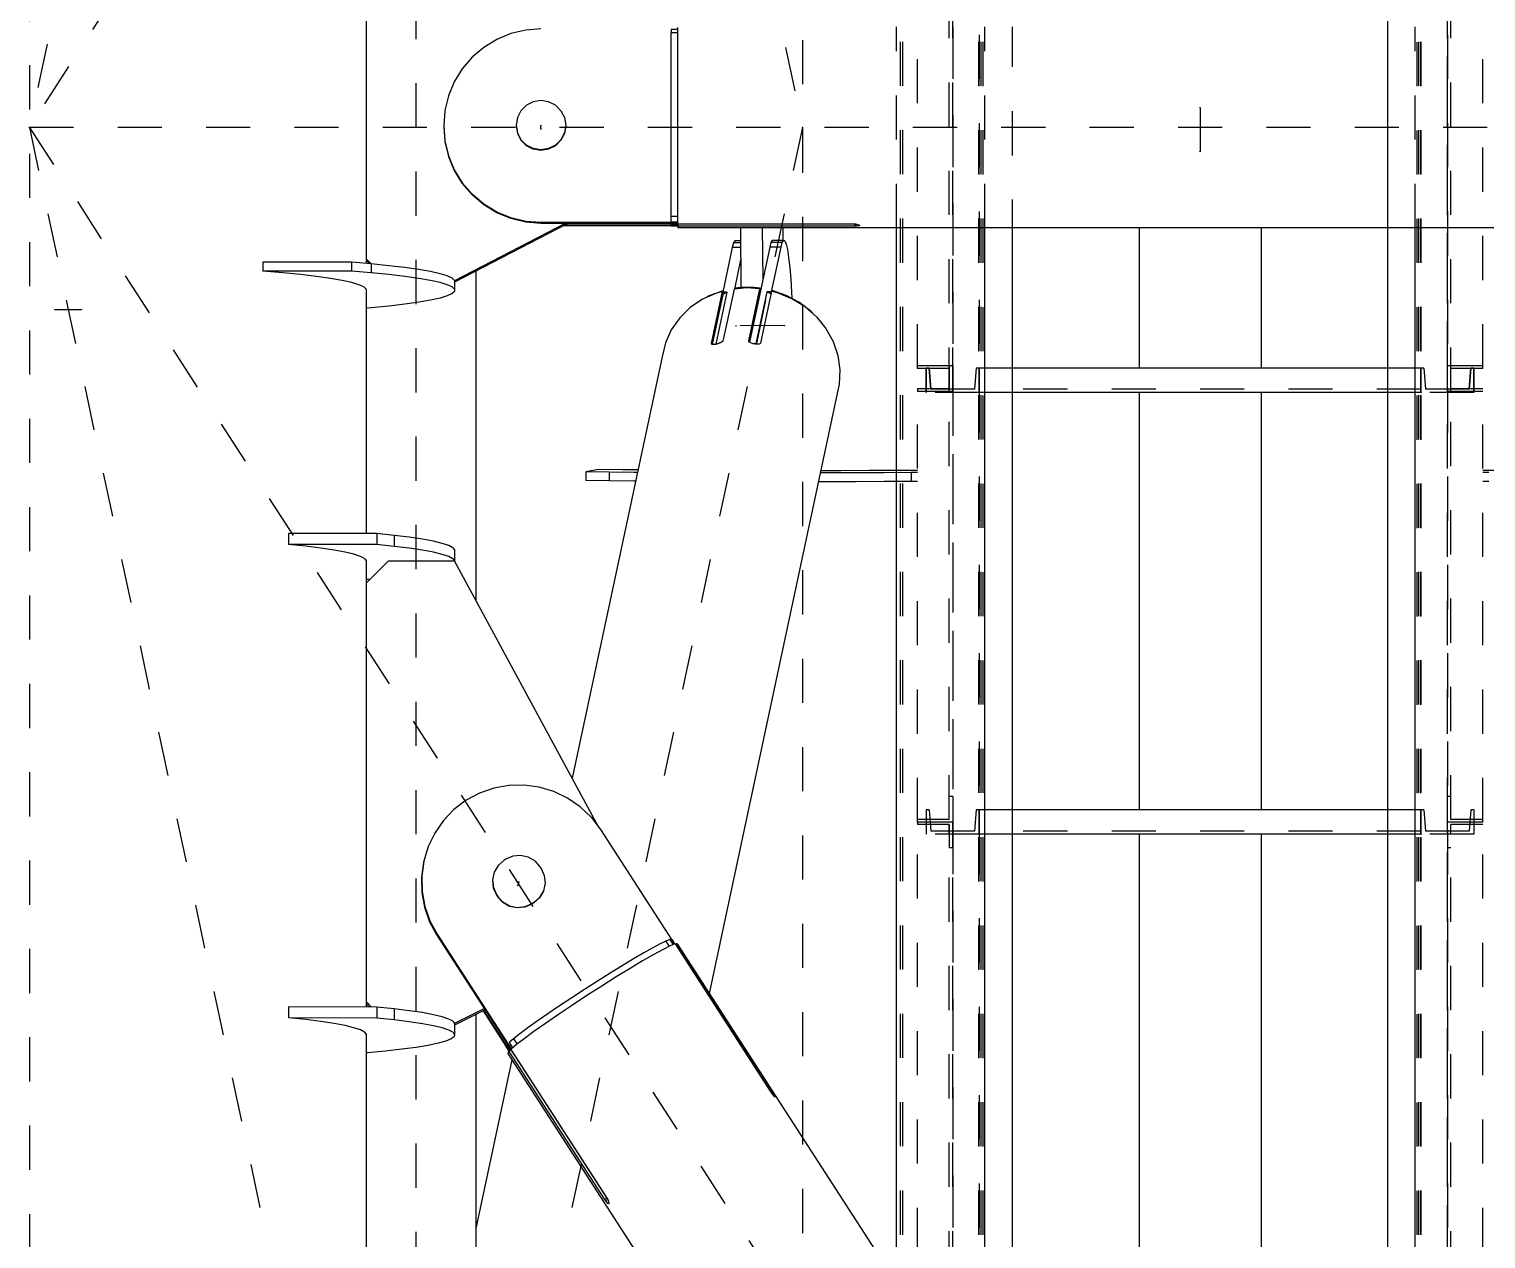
# Model space of a CAD drawing. Header units: millimetres. Extents: x 149919 to 150445, y 136651 to 136866.
# Drawn here: x 150260.213 to 150263.51, y 136780.659 to 136783.397 of the extents above; entities that cross this region are included whole.
import ezdxf

# ---------------------------------------------------------------- set-up
doc = ezdxf.new("R2010")
doc.units = ezdxf.units.MM
doc.header["$LTSCALE"] = 0.25
for name, pattern in [('CENTER', [50.8, 31.75, -6.35, 6.35, -6.35]), ('XKITLINE00', [0]), ('XKITLINE02', [4, 2, -2]), ('XKITLINE03', [6, 3, -1, 1, -1])]:
    doc.linetypes.add(name, pattern=pattern)

# ---------------------------------------------------------------- blocks, each defined once
blk = doc.blocks.new('çatıı')
at = {"color": 8, "linetype": 'CENTER'}
for p, q in [((11840, 14354.32), (11840, 12689.51)), ((11840, 14100.27), (12015, 13280.27)), ((12370, 14100.27), (11840, 13280.27)), ((11927.5, 13690.27), (11840, 13280.27)), ((11927.5, 13690.27), (11927.5, 12870.27)), ((12015, 13540.01), (12015, 12732.33)), ((12105, 13284.75), (12105, 13274.76)), ((11840, 13280.28), (12370, 13280.28)), ((12015, 13280.27), (11840, 12460.27)), ((11840, 13280.27), (12370, 12460.27)), ((11840, 13280.27), (11927.5, 12870.27)), ((11955.8, 13279.92), (11955.8, 13280.63)), ((11845.8, 13239.04), (11851.78, 13239.08)), ((12010.89, 13235.4), (11999.93, 13235.32)), ((11950.77, 13109.5), (11950.54, 13108.63))]:
    blk.add_line(p, q, dxfattribs=at)
at = {"color": 116, "linetype": 'XKITLINE02', "true_color": 0x136734}
for p, q in [((12037.16, 12049.63), (12037.16, 13721.24)), ((12037.69, 12049.63), (12037.69, 13721.24)), ((12054.93, 12049.63), (12054.93, 13721.24)), ((12055.01, 12049.6), (12055.01, 13721.24)), ((12055.46, 12049.63), (12055.46, 13721.24)), ((12055.86, 12049.6), (12055.86, 13721.24)), ((12147.49, 13257.5), (12147.49, 13721.24)), ((12147.49, 12049.57), (12147.49, 13721.24)), ((12154.14, 12049.57), (12154.14, 13721.24)), ((12154.14, 12049.57), (12154.14, 13721.24)), ((12154.54, 12049.63), (12154.54, 13721.24)), ((12154.99, 12049.63), (12154.99, 13721.24)), ((12154.99, 12049.57), (12154.99, 13721.24)), ((12155.07, 12049.63), (12155.07, 13721.24)), ((12041.01, 13225.71), (12041.01, 13323.03)), ((12048.21, 13220.46), (12048.21, 13322.44)), ((12160.99, 13220.46), (12160.99, 13323.03)), ((12161.79, 13220.46), (12161.79, 13322.44)), ((12168.99, 13225.71), (12168.99, 13323.03)), ((12049.01, 13220.46), (12049.01, 13320.28)), ((12036.31, 13257.5), (12036.31, 13303.02)), ((12056.31, 13257.5), (12056.31, 13303.02)), ((12062.51, 12893.93), (12062.51, 13303.02)), ((12147.49, 12762.45), (12147.49, 13303.02)), ((12153.69, 13257.5), (12153.69, 13303.02)), ((12049.01, 13226.29), (12041.01, 13226.29)), ((12049.01, 13226.28), (12048.21, 13226.28)), ((12048.21, 13226.28), (12048.21, 13221.06)), ((12048.21, 13123.61), (12048.21, 13226.28)), ((12049.01, 13226.28), (12049.01, 13220.48)), ((12049.01, 13226.28), (12049.01, 13128.83)), ((12168.99, 13226.29), (12160.99, 13226.29)), ((12160.99, 13123.03), (12160.99, 13226.28)), ((12161.79, 13226.28), (12160.99, 13226.28)), ((12161.79, 13123.61), (12161.79, 13226.28)), ((12048.21, 13225.71), (12041.01, 13225.71)), ((12043.69, 13225.78), (12043.01, 13225.78)), ((12043.01, 13220.28), (12043.01, 13225.78)), ((12043.01, 13225.78), (12043.01, 13220.28)), ((12044.07, 13220.98), (12043.69, 13225.78)), ((12043.69, 13225.78), (12044.07, 13220.98)), ((12054.33, 13225.78), (12053.94, 13220.98)), ((12054.33, 13225.78), (12053.94, 13220.98)), ((12055.01, 13225.78), (12054.33, 13225.78)), ((12062.51, 13225.78), (12055.01, 13225.78)), ((12055.01, 13220.28), (12055.01, 13225.78)), ((12055.01, 13225.78), (12055.01, 13220.28)), ((12055.01, 13225.78), (12055.01, 13220.28)), ((12154.99, 13225.78), (12147.49, 13225.78)), ((12154.99, 13220.28), (12154.99, 13225.78)), ((12154.99, 13225.78), (12154.99, 13220.28)), ((12155.67, 13225.78), (12154.99, 13225.78)), ((12154.99, 13225.78), (12154.99, 13220.28)), ((12155.67, 13225.78), (12156.05, 13220.98)), ((12155.67, 13225.78), (12156.05, 13220.98)), ((12168.99, 13225.71), (12161.79, 13225.71)), ((12166.31, 13225.78), (12165.92, 13220.98)), ((12165.92, 13220.98), (12166.31, 13225.78)), ((12166.99, 13225.78), (12166.31, 13225.78)), ((12166.99, 13225.78), (12166.99, 13220.28)), ((12166.99, 13220.28), (12166.99, 13225.78)), ((12048.21, 13221.06), (12041.01, 13221.06)), ((12041.01, 13221.06), (12041.01, 13220.48)), ((12041.01, 13123.03), (12041.01, 13221.06)), ((12049.01, 13220.48), (12041.01, 13220.48)), ((12055.01, 13220.28), (12043.01, 13220.28)), ((12053.94, 13220.98), (12044.07, 13220.98)), ((12049.01, 13220.46), (12048.21, 13220.46)), ((12049.01, 13220.48), (12049.01, 13123.03)), ((12154.99, 13220.98), (12055.01, 13220.98)), ((12062.51, 13220.28), (12055.01, 13220.28)), ((12154.99, 13220.28), (12147.49, 13220.28)), ((12166.99, 13220.28), (12154.99, 13220.28)), ((12165.92, 13220.98), (12156.05, 13220.98)), ((12168.99, 13220.47), (12160.99, 13220.47)), ((12161.79, 13220.46), (12160.99, 13220.46)), ((12168.99, 13221.06), (12161.79, 13221.06)), ((12168.99, 13123.03), (12168.99, 13221.06)), ((12049.01, 13128.83), (12048.21, 13128.83)), ((12049.01, 13128.83), (12049.01, 13123.03)), ((12161.79, 13128.83), (12160.99, 13128.83)), ((12043.69, 13125.78), (12043.01, 13125.78)), ((12043.01, 13125.78), (12043.01, 13120.28)), ((12043.01, 13125.78), (12043.01, 13120.28)), ((12043.69, 13125.78), (12044.07, 13120.98)), ((12043.69, 13125.78), (12044.07, 13120.98)), ((12054.33, 13125.78), (12053.94, 13120.98)), ((12054.33, 13125.78), (12053.94, 13120.98)), ((12055.01, 13125.78), (12054.33, 13125.78)), ((12062.51, 13125.78), (12055.01, 13125.78)), ((12055.01, 13120.28), (12055.01, 13125.78)), ((12055.01, 13125.78), (12055.01, 13120.28)), ((12055.01, 13125.78), (12055.01, 13120.28)), ((12154.99, 13125.78), (12147.49, 13125.78)), ((12154.99, 13120.28), (12154.99, 13125.78)), ((12154.99, 13125.78), (12154.99, 13120.28)), ((12155.67, 13125.78), (12154.99, 13125.78)), ((12154.99, 13125.78), (12154.99, 13120.28)), ((12155.67, 13125.78), (12156.05, 13120.98)), ((12155.67, 13125.78), (12156.05, 13120.98)), ((12166.31, 13125.78), (12165.92, 13120.98)), ((12166.31, 13125.78), (12165.92, 13120.98)), ((12166.99, 13125.78), (12166.31, 13125.78)), ((12166.99, 13125.78), (12166.99, 13120.28)), ((12166.99, 13125.78), (12166.99, 13120.28)), ((12048.21, 13123.61), (12041.01, 13123.61)), ((12049.01, 13123.03), (12041.01, 13123.03)), ((12041.01, 13123.03), (12041.01, 13122.44)), ((12049.01, 13123.03), (12041.01, 13123.03)), ((12041.01, 13025.71), (12041.01, 13123.03)), ((12048.21, 13122.44), (12041.01, 13122.44)), ((12053.94, 13120.98), (12044.07, 13120.98)), ((12048.21, 13122.44), (12048.21, 13117.2)), ((12048.21, 13020.46), (12048.21, 13122.44)), ((12049.01, 13117.2), (12049.01, 13123.03)), ((12049.01, 13020.46), (12049.01, 13120.98)), ((12154.99, 13120.98), (12055.01, 13120.98)), ((12165.92, 13120.98), (12156.05, 13120.98)), ((12168.99, 13123.03), (12160.99, 13123.03)), ((12160.99, 13020.46), (12160.99, 13123.03)), ((12168.99, 13123.03), (12160.99, 13123.03)), ((12168.99, 13123.61), (12161.79, 13123.61)), ((12161.79, 13020.46), (12161.79, 13122.44)), ((12168.99, 13122.44), (12161.79, 13122.44)), ((12168.99, 13025.71), (12168.99, 13123.03)), ((12055.01, 13120.28), (12043.01, 13120.28)), ((12062.51, 13120.28), (12055.01, 13120.28)), ((12154.99, 13120.28), (12147.49, 13120.28)), ((12166.99, 13120.28), (12154.99, 13120.28)), ((12049.01, 13117.2), (12048.21, 13117.2)), ((12161.79, 13117.2), (12160.99, 13117.2))]:
    blk.add_line(p, q, dxfattribs=at)
at = {"color": 1, "linetype": 'XKITLINE03'}
for p, q in [((12049.01, 13721.24), (12049.01, 12049.63)), ((12055.01, 13721.24), (12055.01, 12049.6)), ((12147.49, 12049.57), (12147.49, 13721.24)), ((12160.99, 13721.24), (12160.99, 12049.63)), ((12049.01, 13323.03), (12049.01, 13226.29)), ((12160.99, 13226.29), (12160.99, 13323.03)), ((12049.01, 13220.48), (12049.01, 13123.03)), ((12154.99, 13220.28), (12055.01, 13220.28)), ((12055.01, 13220.28), (12055.01, 13220.28)), ((12154.99, 13220.28), (12154.99, 13220.28)), ((12160.99, 13123.03), (12160.99, 13220.47)), ((12049.01, 13123.03), (12049.01, 13026.29)), ((12160.99, 13026.29), (12160.99, 13123.03)), ((12154.99, 13120.28), (12055.01, 13120.28)), ((12055.01, 13120.28), (12055.01, 13120.28)), ((12154.99, 13120.28), (12154.99, 13120.28))]:
    blk.add_line(p, q, dxfattribs=at)
at = {"color": 8, "linetype": 'XKITLINE00'}
for p, q in [((11916.2, 13310.34), (11916.2, 13250.53)), ((11952.35, 13302.29), (11949, 13301.49)), ((11955.8, 13302.56), (11952.35, 13302.29)), ((11985.3, 13302.44), (11985.3, 13301.7)), ((11986.8, 13302.44), (11985.3, 13302.44)), ((11986.8, 13298.88), (11986.8, 13302.9)), ((11945.81, 13300.17), (11942.86, 13298.37)), ((11949, 13301.49), (11945.81, 13300.17)), ((11985.3, 13296.32), (11985.3, 13301.7)), ((11986.8, 13301.7), (11985.3, 13301.7)), ((11986.8, 13282.08), (11986.8, 13298.88)), ((11940.24, 13296.14), (11938, 13293.52)), ((11942.86, 13298.37), (11940.24, 13296.14)), ((11985.3, 13266.88), (11985.3, 13296.32)), ((11938, 13293.52), (11936.19, 13290.59)), ((11936.19, 13290.59), (11934.87, 13287.41)), ((11934.87, 13287.41), (11934.07, 13284.06)), ((11954.06, 13286.07), (11952.5, 13285.27)), ((11955.8, 13286.34), (11954.06, 13286.07)), ((11957.53, 13286.07), (11955.8, 13286.34)), ((11959.09, 13285.27), (11957.53, 13286.07)), ((11934.07, 13284.06), (11933.8, 13280.63)), ((11950.47, 13282.48), (11950.2, 13280.76)), ((11951.26, 13284.04), (11950.47, 13282.48)), ((11952.5, 13285.27), (11951.26, 13284.04)), ((11960.33, 13284.04), (11959.09, 13285.27)), ((11960.33, 13284.04), (11961.12, 13282.48)), ((11961.12, 13282.48), (11961.4, 13280.76)), ((11933.8, 13280.63), (11934.07, 13277.2)), ((11933.8, 13280.47), (11934.07, 13277.04)), ((11950.2, 13280.76), (11950.47, 13279.03)), ((11950.2, 13280.69), (11950.47, 13278.97)), ((11950.2, 13280.69), (11950.47, 13278.97)), ((11950.2, 13280.63), (11950.47, 13278.9)), ((11950.47, 13279.03), (11951.26, 13277.47)), ((11950.47, 13278.97), (11951.26, 13277.41)), ((11950.47, 13278.97), (11951.26, 13277.41)), ((11950.47, 13278.9), (11951.26, 13277.35)), ((11961.12, 13279.03), (11960.33, 13277.47)), ((11961.12, 13278.97), (11960.33, 13277.41)), ((11961.12, 13278.97), (11960.33, 13277.41)), ((11961.12, 13278.9), (11960.33, 13277.35)), ((11961.4, 13280.76), (11961.12, 13279.03)), ((11961.4, 13280.69), (11961.12, 13278.97)), ((11961.4, 13280.69), (11961.12, 13278.97)), ((11961.4, 13280.63), (11961.12, 13278.9)), ((11986.8, 13261.45), (11986.8, 13282.08)), ((11934.07, 13277.2), (11934.87, 13273.85)), ((11934.07, 13277.04), (11934.87, 13273.69)), ((11952.5, 13276.24), (11951.26, 13277.47)), ((11952.5, 13276.18), (11951.26, 13277.41)), ((11952.5, 13276.18), (11951.26, 13277.41)), ((11952.5, 13276.11), (11951.26, 13277.35)), ((11954.06, 13275.45), (11952.5, 13276.24)), ((11954.06, 13275.38), (11952.5, 13276.18)), ((11954.06, 13275.38), (11952.5, 13276.18)), ((11954.06, 13275.32), (11952.5, 13276.11)), ((11959.09, 13276.24), (11957.53, 13275.45)), ((11959.09, 13276.18), (11957.53, 13275.38)), ((11959.09, 13276.18), (11957.53, 13275.38)), ((11959.09, 13276.11), (11957.53, 13275.32)), ((11960.33, 13277.47), (11959.09, 13276.24)), ((11960.33, 13277.41), (11959.09, 13276.18)), ((11960.33, 13277.41), (11959.09, 13276.18)), ((11960.33, 13277.35), (11959.09, 13276.11)), ((11934.87, 13273.85), (11936.19, 13270.67)), ((11934.87, 13273.69), (11936.19, 13270.52)), ((11955.8, 13275.17), (11954.06, 13275.45)), ((11955.8, 13275.11), (11954.06, 13275.38)), ((11955.8, 13275.11), (11954.06, 13275.38)), ((11955.8, 13275.05), (11954.06, 13275.32)), ((11957.53, 13275.45), (11955.8, 13275.17)), ((11957.53, 13275.38), (11955.8, 13275.11)), ((11957.53, 13275.38), (11955.8, 13275.11)), ((11957.53, 13275.32), (11955.8, 13275.05)), ((11955.8, 13275.17), (11955.8, 13275.11)), ((11955.8, 13275.11), (11955.8, 13275.05)), ((11936.19, 13270.67), (11938, 13267.74)), ((11936.19, 13270.52), (11938, 13267.58)), ((11938, 13267.74), (11940.24, 13265.12)), ((11938, 13267.58), (11940.24, 13264.96)), ((11985.3, 13258.83), (11985.3, 13266.88)), ((11942.86, 13262.89), (11940.24, 13265.12)), ((11942.86, 13262.73), (11940.24, 13264.96)), ((11945.81, 13261.09), (11942.86, 13262.89)), ((11945.81, 13260.93), (11942.86, 13262.73)), ((11949, 13259.77), (11945.81, 13261.09)), ((11949, 13259.61), (11945.81, 13260.93)), ((11952.35, 13258.97), (11949, 13259.77)), ((11952.35, 13258.81), (11949, 13259.61)), ((11986.8, 13260.12), (11985.3, 13260.12)), ((11986.8, 13258.37), (11986.8, 13261.45)), ((11961.25, 13258.54), (11936.23, 13245.56)), ((11961.86, 13258.54), (11936.23, 13245.24)), ((11952.35, 13258.97), (11952.35, 13258.81)), ((11955.8, 13258.7), (11952.35, 13258.97)), ((11955.8, 13258.54), (11952.35, 13258.81)), ((11986.8, 13258.7), (11955.8, 13258.7)), ((11955.8, 13258.7), (11955.8, 13258.54)), ((11986.8, 13258.54), (11955.8, 13258.54)), ((11985.3, 13257.99), (11960.8, 13257.99)), ((11985.3, 13258.15), (11961.1, 13258.15)), ((11986.8, 13258.83), (11985.3, 13258.83)), ((11985.3, 13257.99), (11985.3, 13258.53)), ((11986.8, 13258.31), (11985.3, 13258.31)), ((11986.8, 13258.12), (11985.3, 13258.12)), ((11985.3, 13257.99), (11985.3, 13257.93)), ((11986.8, 13257.93), (11985.3, 13257.93)), ((12026.8, 13258.37), (11986.8, 13258.37)), ((11986.8, 13258.37), (11986.8, 13257.89)), ((11986.8, 13258.37), (11986.8, 13258.31)), ((11986.8, 13257.89), (11986.8, 13257.5)), ((12026.8, 13257.89), (11986.8, 13257.89)), ((12223.2, 13257.5), (11986.8, 13257.5)), ((12000.93, 13257.5), (12001.04, 13243.99)), ((12005.9, 13257.5), (12006, 13245.8)), ((12010.53, 13257.5), (12010.55, 13254.67)), ((12027.11, 13258.36), (12026.8, 13258.37)), ((12026.8, 13258.37), (12026.8, 13257.89)), ((12027.11, 13257.9), (12026.8, 13257.89)), ((12027.39, 13258.31), (12027.11, 13258.36)), ((12027.11, 13258.36), (12027.11, 13257.9)), ((12027.39, 13257.92), (12027.11, 13257.9)), ((12027.63, 13258.24), (12027.39, 13258.31)), ((12027.63, 13257.96), (12027.39, 13257.92)), ((12027.8, 13258.15), (12027.63, 13258.24)), ((12027.8, 13258), (12027.63, 13257.96)), ((12027.88, 13258.1), (12027.8, 13258.15)), ((12027.88, 13258.05), (12027.8, 13258)), ((12027.88, 13258.1), (12027.88, 13258.05)), ((12091.2, 13257.5), (12091.2, 13225.78)), ((12118.8, 13257.5), (12118.8, 13225.78)), ((11999.11, 13253.08), (11996.95, 13242.97)), ((11999.4, 13254.12), (11999.11, 13253.08)), ((12000.96, 13253.09), (11999.11, 13253.08)), ((11999.71, 13254.59), (11999.4, 13254.12)), ((12000.95, 13254.13), (11999.4, 13254.12)), ((12000.95, 13254.6), (11999.71, 13254.59)), ((12007.57, 13253.14), (12002.98, 13231.66)), ((12007.86, 13254.18), (12007.57, 13253.14)), ((12010.06, 13253.15), (12007.57, 13253.14)), ((12008.17, 13254.65), (12007.86, 13254.18)), ((12010.35, 13254.2), (12007.86, 13254.18)), ((12010.06, 13253.15), (12007.9, 13243.04)), ((12010.66, 13254.67), (12008.17, 13254.65)), ((12010.35, 13254.2), (12010.06, 13253.15)), ((12010.66, 13254.67), (12010.35, 13254.2)), ((12010.97, 13254.56), (12010.66, 13254.67)), ((12010.97, 13254.56), (12011.29, 13253.86)), ((12011.29, 13253.86), (12011.59, 13252.6)), ((12011.59, 13252.6), (12011.87, 13250.83)), ((11892.88, 13249.72), (11892.88, 13247.72)), ((11912.88, 13249.72), (11892.88, 13249.72)), ((11912.88, 13249.72), (11912.88, 13247.72)), ((11917.34, 13249.35), (11912.88, 13249.72)), ((11916.2, 13250.53), (11916.2, 13250.37)), ((11917.38, 13249.35), (11916.2, 13250.53)), ((11916.2, 13250.37), (11916.2, 13249.44)), ((11917.03, 13249.38), (11916.2, 13250.21)), ((11917.34, 13249.35), (11917.34, 13247.36)), ((11921.4, 13248.95), (11917.34, 13249.35)), ((12000.99, 13250.25), (11999.58, 13243.68)), ((12011.87, 13250.83), (12012.12, 13248.58)), ((11897.34, 13247.36), (11892.88, 13247.72)), ((11912.88, 13247.72), (11892.88, 13247.72)), ((11901.4, 13246.96), (11897.34, 13247.36)), ((11905.01, 13246.54), (11901.4, 13246.96)), ((11908.16, 13246.09), (11905.01, 13246.54)), ((11910.81, 13245.63), (11908.16, 13246.09)), ((11917.34, 13247.36), (11912.88, 13247.72)), ((11921.4, 13246.96), (11917.34, 13247.36)), ((11925.01, 13248.53), (11921.4, 13248.95)), ((11925.01, 13246.54), (11921.4, 13246.96)), ((11928.16, 13248.09), (11925.01, 13248.53)), ((11928.16, 13246.09), (11925.01, 13246.54)), ((11930.81, 13247.62), (11928.16, 13248.09)), ((11930.81, 13245.63), (11928.16, 13246.09)), ((11932.96, 13247.14), (11930.81, 13247.62)), ((11934.59, 13246.65), (11932.96, 13247.14)), ((11935.68, 13246.15), (11934.59, 13246.65)), ((11936.23, 13245.64), (11935.68, 13246.15)), ((11941.09, 13247.76), (11941.09, 13173.07)), ((12012.12, 13248.58), (12012.33, 13245.93)), ((12012.33, 13245.93), (12012.5, 13242.96)), ((11912.96, 13245.15), (11910.81, 13245.63)), ((11914.59, 13244.65), (11912.96, 13245.15)), ((11915.68, 13244.15), (11914.59, 13244.65)), ((11916.23, 13243.64), (11915.68, 13244.15)), ((11916.2, 13243.67), (11916.2, 13188.33)), ((11916.23, 13243.14), (11916.2, 13243.11)), ((11916.23, 13243.64), (11916.23, 13243.14)), ((11932.96, 13245.15), (11930.81, 13245.63)), ((11934.59, 13244.65), (11932.96, 13245.15)), ((11935.68, 13244.15), (11934.59, 13244.65)), ((11935.68, 13242.63), (11934.59, 13242.13)), ((11936.23, 13243.64), (11935.68, 13244.15)), ((11936.23, 13243.14), (11935.68, 13242.63)), ((11936.23, 13245.64), (11936.23, 13243.64)), ((11936.23, 13243.64), (11936.23, 13243.14)), ((11995.52, 13242.75), (11992.39, 13241.35)), ((11995.11, 13242.57), (11993.9, 13242.12)), ((11996.84, 13243.09), (11994.33, 13231.33)), ((11997.91, 13242.97), (11995.4, 13231.22)), ((11996.84, 13243.09), (11995.52, 13242.75)), ((11996.99, 13243.27), (11995.78, 13242.82)), ((11996.84, 13243.09), (11996.88, 13242.19)), ((11996.99, 13243.27), (11996.86, 13242.68)), ((11996.86, 13242.68), (11996.89, 13242.07)), ((11997.91, 13242.97), (11996.95, 13242.97)), ((11996.95, 13242.97), (11996.97, 13242.45)), ((11997.91, 13242.97), (11996.97, 13242.45)), ((11999.5, 13243.67), (11996.99, 13231.91)), ((11996.99, 13243.27), (11996.99, 13243.17)), ((12002.38, 13243.92), (11999.5, 13243.67)), ((11999.65, 13243.84), (11999.62, 13243.68)), ((12001.08, 13243.99), (11999.65, 13243.84)), ((12001.08, 13243.99), (12001.04, 13243.81)), ((12002.53, 13244.05), (12001.08, 13243.99)), ((12005.28, 13243.71), (12002.38, 13243.92)), ((12003.98, 13244.01), (12002.53, 13244.05)), ((12005.28, 13243.71), (12002.77, 13231.95)), ((12005.32, 13242.84), (12002.94, 13231.69)), ((12003.98, 13244.01), (12003.93, 13243.81)), ((12005.42, 13243.88), (12003.98, 13244.01)), ((12006.94, 13243.04), (12004.43, 13231.28)), ((12005.28, 13243.71), (12005.32, 13242.84)), ((12005.42, 13243.88), (12005.3, 13243.29)), ((12005.3, 13243.29), (12005.33, 13242.64)), ((12005.42, 13243.88), (12005.45, 13243.23)), ((12007.99, 13243.17), (12005.48, 13231.41)), ((12007.9, 13243.04), (12006.94, 13243.04)), ((12007.86, 13242.56), (12006.94, 13243.04)), ((12007.9, 13243.04), (12007.91, 13242.78)), ((12009.34, 13242.85), (12007.99, 13243.17)), ((12008.14, 13243.35), (12008.09, 13243.14)), ((12011.33, 13242.23), (12008.14, 13243.35)), ((12012.6, 13241.49), (12009.34, 13242.85)), ((12012.5, 13242.96), (12012.55, 13241.58)), ((11917.34, 13239.42), (11916.2, 13239.33)), ((11921.4, 13239.82), (11917.34, 13239.42)), ((11925.01, 13240.24), (11921.4, 13239.82)), ((11928.16, 13240.69), (11925.01, 13240.24)), ((11930.81, 13241.15), (11928.16, 13240.69)), ((11932.96, 13241.63), (11930.81, 13241.15)), ((11934.59, 13242.13), (11932.96, 13241.63)), ((11989.59, 13239.47), (11987.21, 13237.15)), ((11992.39, 13241.35), (11989.59, 13239.47)), ((11993.9, 13242.12), (11993.24, 13241.73)), ((11993.9, 13242.12), (11993.88, 13242.02)), ((11996.88, 13242.19), (11994.52, 13231.13)), ((11996.97, 13242.45), (11994.55, 13231.12)), ((12011.33, 13242.23), (12011.29, 13242.04)), ((12014.29, 13240.64), (12011.33, 13242.23)), ((12015.57, 13239.64), (12012.6, 13241.49)), ((12016.93, 13238.62), (12014.29, 13240.64)), ((12018.17, 13237.36), (12015.57, 13239.64)), ((11987.21, 13237.15), (11985.31, 13234.47)), ((12016.93, 13238.62), (12017.82, 13237.67)), ((12018.17, 13237.36), (12020.32, 13234.71)), ((12018.57, 13236.87), (12019.18, 13236.22)), ((12019.18, 13236.22), (12019.54, 13235.67)), ((11985.31, 13234.47), (11983.96, 13231.51)), ((12020.32, 13234.71), (12021.95, 13231.77)), ((11983.96, 13231.51), (11983.2, 13228.36)), ((11994.33, 13231.33), (11994.38, 13231.21)), ((11994.52, 13231.13), (11994.38, 13231.21)), ((11994.75, 13231.09), (11994.52, 13231.13)), ((11995.04, 13231.09), (11994.75, 13231.09)), ((11995.38, 13231.14), (11995.04, 13231.09)), ((11995.4, 13231.22), (11995.23, 13231.12)), ((11995.74, 13231.24), (11995.38, 13231.14)), ((11995.66, 13231.22), (11995.4, 13231.22)), ((11996.09, 13231.37), (11995.74, 13231.24)), ((11996.29, 13231.46), (11996.09, 13231.37)), ((11996.42, 13231.5), (11996.29, 13231.46)), ((11996.69, 13231.63), (11996.42, 13231.5)), ((11996.89, 13231.77), (11996.69, 13231.63)), ((11996.99, 13231.91), (11996.89, 13231.77)), ((12002.77, 13231.95), (12002.82, 13231.81)), ((12002.96, 13231.67), (12002.82, 13231.81)), ((12003.19, 13231.54), (12002.96, 13231.67)), ((12003.31, 13231.51), (12003.19, 13231.54)), ((12003.49, 13231.42), (12003.31, 13231.51)), ((12003.84, 13231.29), (12003.49, 13231.42)), ((12004.2, 13231.2), (12003.84, 13231.29)), ((12004.43, 13231.28), (12003.91, 13231.27)), ((12004.57, 13231.16), (12004.2, 13231.2)), ((12004.66, 13231.16), (12004.43, 13231.28)), ((12004.9, 13231.16), (12004.57, 13231.16)), ((12005.18, 13231.2), (12004.9, 13231.16)), ((12005.38, 13231.29), (12005.18, 13231.2)), ((12005.48, 13231.41), (12005.38, 13231.29)), ((12021.95, 13231.77), (12023, 13228.63)), ((11983.2, 13228.36), (11962.84, 13132.97)), ((12023, 13228.63), (12023.46, 13225.39)), ((12023.46, 13225.39), (12023.31, 13222.14)), ((12023.31, 13222.14), (11993.88, 13084.26)), ((12091.2, 13220.28), (12091.2, 13125.78)), ((12118.8, 13220.28), (12118.8, 13125.78)), ((11968.84, 13202.82), (11965.92, 13202.3)), ((11965.92, 13202.3), (11965.92, 13200.3)), ((11971.23, 13202.23), (11965.92, 13202.3)), ((11971.23, 13200.23), (11965.92, 13200.3)), ((11974.16, 13202.75), (11968.84, 13202.82)), ((11971.23, 13202.23), (11971.23, 13200.23)), ((11976.85, 13202.18), (11971.23, 13202.23)), ((11976.85, 13200.18), (11971.23, 13200.23)), ((11977.73, 13202.72), (11974.16, 13202.75)), ((11977.61, 13202.17), (11976.85, 13202.18)), ((11977.18, 13200.18), (11976.85, 13200.18)), ((12020.78, 13200.04), (12018.59, 13200.04)), ((12020.78, 13202.04), (12019.02, 13202.04)), ((12023.71, 13202.56), (12019.13, 13202.55)), ((12027.18, 13202.06), (12020.78, 13202.04)), ((12027.18, 13200.06), (12020.78, 13200.04)), ((12030.11, 13202.57), (12023.71, 13202.56)), ((12033.47, 13202.08), (12027.18, 13202.06)), ((12033.47, 13200.08), (12027.18, 13200.06)), ((12036.39, 13202.6), (12030.11, 13202.57)), ((12039.6, 13202.12), (12033.47, 13202.08)), ((12039.6, 13200.12), (12033.47, 13200.08)), ((12041.01, 13202.63), (12036.39, 13202.6)), ((12041.01, 13202.13), (12039.6, 13202.12)), ((12039.6, 13202.12), (12039.6, 13200.12)), ((12041.01, 13200.13), (12039.6, 13200.12)), ((12173.6, 13202.6), (12168.99, 13202.63)), ((12170.39, 13202.12), (12168.99, 13202.13)), ((12170.39, 13200.12), (12168.99, 13200.13)), ((11918.65, 13188.33), (11898.65, 13188.36)), ((11898.65, 13188.36), (11898.65, 13185.87)), ((11922.54, 13187.92), (11918.65, 13188.33)), ((11918.65, 13188.33), (11918.65, 13185.83)), ((11925.98, 13187.5), (11922.54, 13187.92)), ((11922.54, 13187.92), (11922.54, 13185.43)), ((11928.96, 13187.05), (11925.98, 13187.5)), ((11931.46, 13186.59), (11928.96, 13187.05)), ((11933.44, 13186.11), (11931.46, 13186.59)), ((11902.54, 13185.47), (11898.65, 13185.87)), ((11918.65, 13185.83), (11898.65, 13185.87)), ((11905.99, 13185.04), (11902.54, 13185.47)), ((11908.97, 13184.59), (11905.99, 13185.04)), ((11911.46, 13184.13), (11908.97, 13184.59)), ((11913.45, 13183.65), (11911.46, 13184.13)), ((11914.92, 13183.15), (11913.45, 13183.65)), ((11922.54, 13185.43), (11918.65, 13185.83)), ((11925.98, 13185.01), (11922.54, 13185.43)), ((11928.96, 13184.56), (11925.98, 13185.01)), ((11931.46, 13184.09), (11928.96, 13184.56)), ((11933.44, 13183.61), (11931.46, 13184.09)), ((11934.91, 13185.61), (11933.44, 13186.11)), ((11934.91, 13183.12), (11933.44, 13183.61)), ((11935.85, 13185.11), (11934.91, 13185.61)), ((11935.85, 13185.11), (11936.26, 13184.61)), ((11936.26, 13184.61), (11936.26, 13182.12)), ((11915.86, 13182.65), (11914.92, 13183.15)), ((11915.86, 13182.65), (11916.26, 13182.15)), ((11916.2, 13182.23), (11916.2, 13081.17)), ((11916.26, 13182.15), (11916.2, 13181.9)), ((11921.21, 13182.09), (11916.21, 13177.11)), ((11936.21, 13182.06), (11921.21, 13182.09)), ((11935.85, 13182.62), (11934.91, 13183.12)), ((11935.85, 13182.62), (11936.26, 13182.12)), ((11936.21, 13182.06), (11968.85, 13121.89)), ((11936.26, 13182.12), (11936.23, 13182.02)), ((11916.54, 13177.96), (11916.2, 13177.96)), ((11916.21, 13177.11), (11916.2, 13177.04)), ((11916.21, 13177.11), (11916.21, 13082.41)), ((11917.12, 13178.01), (11916.54, 13177.96)), ((11945.14, 13130.71), (11941.88, 13129.58)), ((11948.54, 13131.32), (11945.14, 13130.71)), ((11951.99, 13131.4), (11948.54, 13131.32)), ((11955.41, 13130.93), (11951.99, 13131.4)), ((11958.71, 13129.94), (11955.41, 13130.93)), ((11938.85, 13127.95), (11936.1, 13125.87)), ((11941.88, 13129.58), (11938.85, 13127.95)), ((11961.82, 13128.44), (11958.71, 13129.94)), ((11964.66, 13126.48), (11961.82, 13128.44)), ((11936.1, 13125.87), (11933.72, 13123.38)), ((11967.16, 13124.1), (11964.66, 13126.48)), ((11967.16, 13124.1), (11969.25, 13121.36)), ((11933.72, 13123.38), (11931.75, 13120.55)), ((11969.25, 13121.36), (11986.03, 13095.4)), ((11930.26, 13117.46), (11929.27, 13114.16)), ((11931.75, 13120.55), (11930.26, 13117.46)), ((12091.2, 13120.28), (12091.2, 13025.78)), ((12118.8, 13120.28), (12118.8, 13025.78)), ((11929.27, 13114.16), (11928.81, 13110.75)), ((11929.27, 13114.16), (11929.22, 13113.96)), ((11947.41, 13114.33), (11946.1, 13113.17)), ((11947.83, 13114.6), (11947.41, 13114.33)), ((11949.43, 13115.31), (11947.83, 13114.6)), ((11951.17, 13115.48), (11949.43, 13115.31)), ((11952.88, 13115.11), (11951.17, 13115.48)), ((11954.4, 13114.23), (11952.88, 13115.11)), ((11954.4, 13114.23), (11955.57, 13112.93)), ((11929.22, 13113.96), (11928.76, 13110.55)), ((11928.81, 13110.75), (11928.89, 13107.31)), ((11945.22, 13111.66), (11944.85, 13109.96)), ((11946.1, 13113.17), (11945.22, 13111.66)), ((11955.57, 13112.93), (11955.84, 13112.51)), ((11955.84, 13112.51), (11956.54, 13110.91)), ((11956.54, 13110.91), (11956.72, 13109.17)), ((11928.76, 13110.55), (11928.84, 13107.11)), ((11944.83, 13109.89), (11945.01, 13108.16)), ((11944.85, 13109.96), (11945.03, 13108.22)), ((11945.01, 13108.16), (11945.72, 13106.56)), ((11945.03, 13108.22), (11945.74, 13106.62)), ((11956.34, 13107.4), (11955.46, 13105.89)), ((11956.35, 13107.46), (11955.47, 13105.96)), ((11956.72, 13109.17), (11956.35, 13107.46)), ((11928.84, 13107.11), (11929.45, 13103.73)), ((11928.89, 13107.31), (11929.51, 13103.92)), ((11945.74, 13106.62), (11945.72, 13106.56)), ((11945.72, 13106.56), (11945.99, 13106.14)), ((11945.74, 13106.62), (11946.01, 13106.2)), ((11946.01, 13106.2), (11945.99, 13106.14)), ((11945.99, 13106.14), (11947.16, 13104.83)), ((11946.01, 13106.2), (11947.18, 13104.9)), ((11948.67, 13103.95), (11947.16, 13104.83)), ((11948.69, 13104.02), (11947.18, 13104.9)), ((11953.73, 13104.46), (11952.13, 13103.76)), ((11953.75, 13104.52), (11952.15, 13103.82)), ((11954.15, 13104.73), (11953.73, 13104.46)), ((11953.75, 13104.52), (11953.73, 13104.46)), ((11954.17, 13104.79), (11953.75, 13104.52)), ((11955.46, 13105.89), (11954.15, 13104.73)), ((11954.17, 13104.79), (11954.15, 13104.73)), ((11955.47, 13105.96), (11954.17, 13104.79)), ((11929.45, 13103.73), (11930.6, 13100.48)), ((11929.51, 13103.92), (11930.65, 13100.67)), ((11950.39, 13103.58), (11948.67, 13103.95)), ((11950.4, 13103.65), (11948.69, 13104.02)), ((11952.13, 13103.76), (11950.39, 13103.58)), ((11952.15, 13103.82), (11950.4, 13103.65)), ((11930.65, 13100.67), (11930.6, 13100.48)), ((11930.6, 13100.48), (11932.23, 13097.44)), ((11930.65, 13100.67), (11932.29, 13097.64)), ((11932.29, 13097.64), (11932.23, 13097.44)), ((11932.29, 13097.64), (11949.07, 13071.67)), ((11932.23, 13097.44), (11970.72, 13037.91)), ((11981.09, 13094.56), (11979.06, 13093.42)), ((11982.77, 13095.46), (11981.09, 13094.56)), ((11984.06, 13096.09), (11982.77, 13095.46)), ((11985.04, 13094.99), (11983.43, 13094.18)), ((11984.94, 13096.43), (11984.06, 13096.09)), ((11984.06, 13096.09), (11984.84, 13094.89)), ((11984.94, 13096.43), (11985.7, 13095.26)), ((11986.11, 13095.43), (11985.04, 13094.99)), ((11985.41, 13096.47), (11985.32, 13096.5)), ((11985.41, 13096.47), (11986.09, 13095.42)), ((11986.16, 13095.44), (11986.11, 13095.43)), ((11986.16, 13095.44), (12007.84, 13061.89)), ((11986.51, 13095.49), (11986.24, 13095.31)), ((11986.62, 13095.5), (11986.51, 13095.49)), ((11986.51, 13095.49), (12008.19, 13061.94)), ((11986.62, 13095.5), (12261.89, 12669.61)), ((11976.74, 13092.06), (11974.17, 13090.51)), ((11978.82, 13091.59), (11975.96, 13089.88)), ((11979.06, 13093.42), (11976.74, 13092.06)), ((11981.34, 13093.04), (11978.82, 13091.59)), ((11983.43, 13094.18), (11981.34, 13093.04)), ((11971.43, 13088.82), (11968.57, 13087.02)), ((11972.84, 13087.97), (11969.56, 13085.91)), ((11974.17, 13090.51), (11971.43, 13088.82)), ((11975.96, 13089.88), (11972.84, 13087.97)), ((11965.66, 13085.15), (11962.78, 13083.27)), ((11968.57, 13087.02), (11965.66, 13085.15)), ((11969.56, 13085.91), (11966.21, 13083.76)), ((11918.65, 13081.16), (11898.65, 13081.19)), ((11898.65, 13081.19), (11898.65, 13078.7)), ((11916.21, 13082.41), (11916.2, 13082.34)), ((11916.96, 13081.16), (11916.2, 13081.93)), ((11917.46, 13081.16), (11916.21, 13082.41)), ((11922.54, 13080.76), (11918.65, 13081.16)), ((11918.65, 13081.16), (11918.65, 13078.67)), ((11959.98, 13081.41), (11957.35, 13079.62)), ((11962.91, 13081.59), (11959.74, 13079.47)), ((11962.78, 13083.27), (11959.98, 13081.41)), ((11966.21, 13083.76), (11962.91, 13081.59)), ((11902.54, 13078.3), (11898.65, 13078.7)), ((11918.65, 13078.67), (11898.65, 13078.7)), ((11905.99, 13077.87), (11902.54, 13078.3)), ((11908.97, 13077.43), (11905.99, 13077.87)), ((11922.54, 13078.27), (11918.65, 13078.67)), ((11925.98, 13080.33), (11922.54, 13080.76)), ((11922.54, 13080.76), (11922.54, 13078.27)), ((11925.98, 13077.84), (11922.54, 13078.27)), ((11928.96, 13079.89), (11925.98, 13080.33)), ((11928.96, 13077.39), (11925.98, 13077.84)), ((11931.46, 13079.42), (11928.96, 13079.89)), ((11933.44, 13078.94), (11931.46, 13079.42)), ((11934.91, 13078.45), (11933.44, 13078.94)), ((11935.85, 13077.95), (11934.91, 13078.45)), ((11935.85, 13077.95), (11936.26, 13077.44)), ((11942.99, 13080.8), (11936.26, 13077.41)), ((11943.16, 13080.54), (11936.26, 13077.07)), ((11941.09, 13079.5), (11941.09, 12935.63)), ((11942.7, 13080.31), (11947.88, 13072.3)), ((11942.83, 13080.38), (11947.96, 13072.45)), ((11954.94, 13077.94), (11952.82, 13076.42)), ((11957.35, 13079.62), (11954.94, 13077.94)), ((11959.74, 13079.47), (11956.8, 13077.45)), ((11911.46, 13076.96), (11908.97, 13077.43)), ((11913.45, 13076.48), (11911.46, 13076.96)), ((11914.92, 13075.99), (11913.45, 13076.48)), ((11915.86, 13075.49), (11914.92, 13075.99)), ((11915.86, 13075.49), (11916.26, 13074.98)), ((11916.2, 13075.07), (11916.2, 12689.51)), ((11916.26, 13074.98), (11916.2, 13074.74)), ((11928.96, 13077.4), (11928.92, 13077.4)), ((11931.46, 13076.93), (11928.96, 13077.39)), ((11933.44, 13076.45), (11931.46, 13076.93)), ((11934.91, 13075.96), (11933.44, 13076.45)), ((11935.85, 13075.46), (11934.91, 13075.96)), ((11936.12, 13074.45), (11935.45, 13073.94)), ((11935.85, 13075.46), (11936.26, 13074.95)), ((11936.26, 13074.95), (11936.12, 13074.45)), ((11936.26, 13077.44), (11936.26, 13074.95)), ((11951.02, 13075.08), (11949.6, 13073.97)), ((11952.82, 13076.42), (11951.02, 13075.08)), ((11954.19, 13075.61), (11951.98, 13073.99)), ((11956.8, 13077.45), (11954.19, 13075.61)), ((11920.64, 13071.18), (11916.54, 13070.79)), ((11924.31, 13071.59), (11920.64, 13071.18)), ((11927.53, 13072.03), (11924.31, 13071.59)), ((11930.27, 13072.49), (11927.53, 13072.03)), ((11932.51, 13072.96), (11930.27, 13072.49)), ((11934.24, 13073.45), (11932.51, 13072.96)), ((11935.45, 13073.94), (11934.24, 13073.45)), ((11947.94, 13072.42), (11947.87, 13072.28)), ((11947.87, 13072.28), (11947.88, 13072.19)), ((11947.88, 13072.19), (11948.56, 13071.14)), ((11948.09, 13072.61), (11947.94, 13072.42)), ((11947.94, 13072.42), (11948.71, 13071.23)), ((11948.22, 13072.7), (11948.09, 13072.61)), ((11948.09, 13072.61), (11948.9, 13071.35)), ((11948.53, 13071.12), (11948.37, 13070.95)), ((11949.03, 13071.44), (11948.53, 13071.12)), ((11948.53, 13071.12), (11970.21, 13037.57)), ((11949.6, 13073.97), (11948.58, 13073.11)), ((11948.58, 13073.11), (11949.36, 13071.91)), ((11949.03, 13071.44), (11948.9, 13071.35)), ((11949.02, 13071.63), (11948.98, 13071.58)), ((11948.98, 13071.58), (11970.66, 13038.04)), ((11950.24, 13072.65), (11949.02, 13071.63)), ((11949.6, 13073.97), (11950.38, 13072.76)), ((11951.98, 13073.99), (11950.24, 13072.65)), ((11916.54, 13070.79), (11916.2, 13070.79)), ((11949.23, 13069.19), (11941.09, 13031.03)), ((11948.37, 13070.95), (11948.29, 13070.64)), ((11948.29, 13070.64), (12223.57, 12644.75)), ((12007.84, 13061.89), (12008.04, 13061.6)), ((12008.19, 13061.94), (12007.92, 13061.77)), ((12008.04, 13061.6), (12008.23, 13061.33)), ((12008.37, 13061.65), (12008.12, 13061.49)), ((12008.19, 13061.94), (12008.37, 13061.65)), ((12008.23, 13061.33), (12008.41, 13061.1)), ((12008.37, 13061.65), (12008.53, 13061.37)), ((12008.53, 13061.37), (12008.66, 13061.13)), ((12008.41, 13061.1), (12008.56, 13060.93)), ((12008.68, 13060.82), (12008.56, 13060.93)), ((12008.66, 13061.13), (12008.74, 13060.95)), ((12008.75, 13060.79), (12008.68, 13060.82)), ((12008.74, 13060.95), (12008.77, 13060.83)), ((12008.77, 13060.83), (12008.75, 13060.79)), ((11970.72, 13037.9), (11970.21, 13037.57)), ((11970.21, 13037.57), (11970.41, 13037.29)), ((11970.91, 13037.61), (11970.41, 13037.29)), ((11970.41, 13037.29), (11970.61, 13037.04)), ((11970.61, 13037.04), (11970.79, 13036.84)), ((11970.66, 13038.04), (11970.84, 13037.74)), ((11970.73, 13037.93), (11970.72, 13037.91)), ((11970.74, 13037.92), (11970.72, 13037.91)), ((11970.74, 13037.91), (11970.72, 13037.9)), ((11970.96, 13036.71), (11970.79, 13036.84)), ((11970.84, 13037.74), (11971, 13037.44)), ((11971.09, 13036.65), (11970.96, 13036.71)), ((11971, 13037.44), (11971.11, 13037.17)), ((11971.17, 13036.67), (11971.09, 13036.65)), ((11971.11, 13037.17), (11971.18, 13036.94)), ((11971.2, 13036.77), (11971.17, 13036.67)), ((11971.18, 13036.94), (11971.2, 13036.77))]:
    blk.add_line(p, q, dxfattribs=at)
at = {"color": 7, "linetype": 'XKITLINE00'}
for p, q in [((12036.31, 13018.62), (12036.31, 13257.5)), ((12056.31, 12987.68), (12056.31, 13257.5)), ((12062.51, 12978.09), (12062.51, 13257.5)), ((12147.49, 12846.61), (12147.49, 13257.5)), ((12153.69, 12837.02), (12153.69, 13257.5)), ((12147.49, 13225.78), (12062.51, 13225.78)), ((12147.49, 13220.28), (12062.51, 13220.28)), ((12147.49, 13125.78), (12062.51, 13125.78)), ((12147.49, 13120.28), (12062.51, 13120.28))]:
    blk.add_line(p, q, dxfattribs=at)
at = {"color": 8, "linetype": 'XKITLINE00'}
for centre in [(12105, 13284.75), (11840, 13280.28), (11840, 13280.27), (11840, 13280.27), (11840, 13280.27), (11840, 13280.27), (11955.8, 13280.63), (11955.8, 13279.92), (12015, 13280.27), (12015, 13280.27), (12105, 13274.76), (11845.8, 13239.04), (11851.78, 13239.08), (11999.93, 13235.32), (12010.89, 13235.4), (11950.54, 13108.63), (11950.77, 13109.5)]:
    blk.add_circle(centre, 0.05, dxfattribs=at)
at = {"color": 1, "linetype": 'XKITLINE00'}
for centre in [(12049.01, 13226.29), (12160.99, 13226.29), (12049.01, 13220.48), (12055.01, 13220.28), (12055.01, 13220.28), (12154.99, 13220.28), (12154.99, 13220.28), (12160.99, 13220.47), (12049.01, 13123.03), (12049.01, 13123.03), (12160.99, 13123.03), (12160.99, 13123.03), (12055.01, 13120.28), (12055.01, 13120.28), (12154.99, 13120.28), (12154.99, 13120.28)]:
    blk.add_circle(centre, 0.05, dxfattribs=at)

msp = doc.modelspace()

# ---------------------------------------------------------------- block references
at = {"xscale": 0.009999943142843078, "yscale": 0.009999943142843078, "zscale": 0.009999943142843078}
msp.add_blockref('çatıı', (150141.8141, 136650.3731), dxfattribs=at)

doc.saveas('drawing.dxf')
